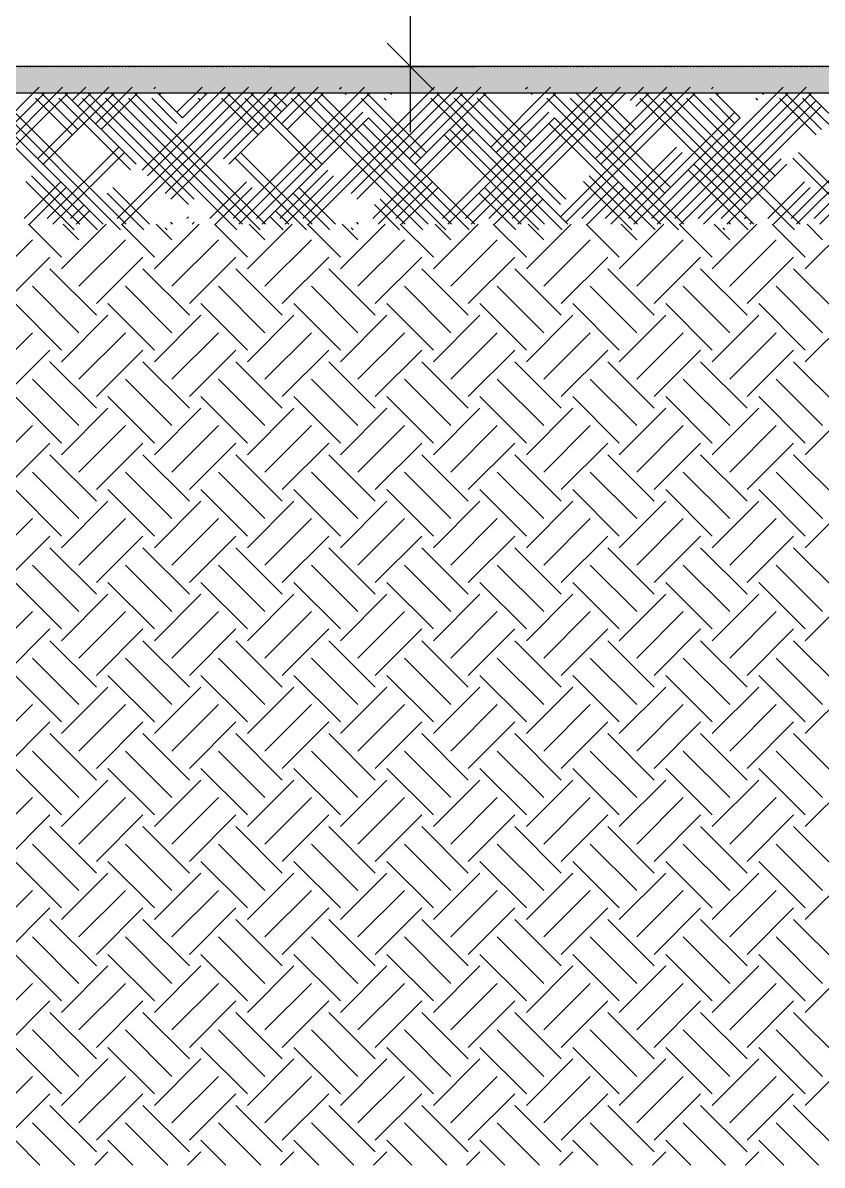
# Model space of a CAD drawing. Extents: x 37185 to 43130, y -8131 to -3926.
# Drawn here: x 39722 to 39823.3, y -7779.8 to -7635 of the extents above; entities that cross this region are included whole.
import ezdxf

# ---------------------------------------------------------------- set-up
doc = ezdxf.new("R2010")
doc.units = 0
doc.header["$MEASUREMENT"] = 0
doc.linetypes.add('ESTILO_TQS_0002', pattern=[0.4, 0.1, -0.3])
for name, color, linetype in [('36', 253, 'CONTINUOUS'), ('47', 15, 'CONTINUOUS'), ('67', 7, 'CONTINUOUS'), ('75', 9, 'CONTINUOUS'), ('96', 252, 'CONTINUOUS')]:
    doc.layers.add(name, color=color, linetype=linetype)

msp = doc.modelspace()

# ---------------------------------------------------------------- linework, layer by layer
at = {"layer": '36', "linetype": 'Continuous'}
for p, q in [((39707.4, -7659.79), (39724.06, -7643.13)), ((39708.11, -7660.5), (39724.77, -7643.84)), ((39710.35, -7659.79), (39727.01, -7643.13)), ((39711.05, -7660.5), (39727.72, -7643.84)), ((39735.08, -7660.5), (39718.42, -7643.84)), ((39723.83, -7652.2), (39732.9, -7643.13)), ((39728.96, -7648.49), (39724.31, -7643.84)), ((39724.54, -7652.91), (39733.61, -7643.84)), ((39736.33, -7652.91), (39727.26, -7643.84)), ((39728.25, -7644.83), (39729.96, -7643.13)), ((39728.96, -7645.54), (39730.66, -7643.84)), ((39743.69, -7657.33), (39730.2, -7643.84)), ((39731.2, -7647.78), (39735.85, -7643.13)), ((39731.91, -7648.49), (39736.56, -7643.84)), ((39749.81, -7660.5), (39733.15, -7643.84)), ((39733.92, -7659.79), (39750.58, -7643.13)), ((39734.62, -7660.5), (39751.29, -7643.84)), ((39752.76, -7660.5), (39736.1, -7643.84)), ((39737.09, -7653.67), (39747.63, -7643.13)), ((39737.8, -7654.38), (39748.34, -7643.84)), ((39738.57, -7643.36), (39738.8, -7643.13)), ((39742.22, -7647.01), (39739.04, -7643.84)), ((39739.27, -7644.07), (39739.5, -7643.84)), ((39740.04, -7656.62), (39753.53, -7643.13)), ((39740.75, -7657.33), (39754.23, -7643.84)), ((39741.51, -7646.31), (39744.69, -7643.13)), ((39742.22, -7647.01), (39745.4, -7643.84)), ((39745.16, -7644.07), (39744.93, -7643.84)), ((39747.4, -7652.2), (39756.47, -7643.13)), ((39752.53, -7648.49), (39747.88, -7643.84)), ((39748.11, -7652.91), (39757.18, -7643.84)), ((39748.65, -7659.79), (39765.31, -7643.13)), ((39749.36, -7660.5), (39766.02, -7643.84)), ((39759.9, -7652.91), (39750.83, -7643.84)), ((39755.48, -7645.54), (39753.77, -7643.84)), ((39754.77, -7647.78), (39759.42, -7643.13)), ((39755.48, -7648.49), (39760.13, -7643.84)), ((39773.38, -7660.5), (39756.72, -7643.84)), ((39757.49, -7659.79), (39774.15, -7643.13)), ((39758.19, -7660.5), (39774.86, -7643.84)), ((39776.33, -7660.5), (39759.67, -7643.84)), ((39762.14, -7643.36), (39762.37, -7643.13)), ((39762.84, -7644.07), (39763.07, -7643.84)), ((39763.61, -7656.62), (39777.1, -7643.13)), ((39764.32, -7657.33), (39777.8, -7643.84)), ((39773.15, -7651.43), (39765.56, -7643.84)), ((39768.74, -7644.07), (39768.5, -7643.84)), ((39770.97, -7652.2), (39780.04, -7643.13)), ((39771.68, -7652.91), (39780.75, -7643.84)), ((39791.06, -7660.5), (39774.4, -7643.84)), ((39790.83, -7657.33), (39777.34, -7643.84)), ((39778.11, -7659.79), (39794.78, -7643.13)), ((39778.82, -7660.5), (39795.48, -7643.84)), ((39786.41, -7649.96), (39780.29, -7643.84)), ((39781.06, -7659.79), (39797.72, -7643.13)), ((39781.29, -7650.73), (39788.88, -7643.13)), ((39781.76, -7660.5), (39798.43, -7643.84)), ((39781.99, -7651.43), (39789.59, -7643.84)), ((39785.71, -7643.36), (39785.94, -7643.13)), ((39786.41, -7644.07), (39786.64, -7643.84)), ((39805.79, -7660.5), (39789.13, -7643.84)), ((39790.13, -7659.57), (39806.56, -7643.13)), ((39790.83, -7660.27), (39807.27, -7643.84)), ((39804.09, -7655.85), (39792.07, -7643.84)), ((39794.54, -7652.2), (39803.61, -7643.13)), ((39799.67, -7648.49), (39795.02, -7643.84)), ((39795.25, -7652.91), (39804.32, -7643.84)), ((39798.96, -7644.83), (39800.67, -7643.13)), ((39799.67, -7645.54), (39801.37, -7643.84)), ((39814.4, -7657.33), (39800.91, -7643.84)), ((39801.68, -7659.79), (39818.35, -7643.13)), ((39802.39, -7660.5), (39819.05, -7643.84)), ((39820.52, -7660.5), (39803.86, -7643.84)), ((39804.63, -7659.79), (39821.29, -7643.13)), ((39805.34, -7660.5), (39822, -7643.84)), ((39817.35, -7654.38), (39806.81, -7643.84)), ((39809.28, -7643.36), (39809.51, -7643.13)), ((39812.93, -7647.01), (39809.75, -7643.84)), ((39809.98, -7644.07), (39810.21, -7643.84)), ((39815.88, -7644.07), (39815.65, -7643.84)), ((39823.24, -7648.49), (39818.59, -7643.84)), ((39819.36, -7659.79), (39836.02, -7643.13)), ((39820.07, -7660.5), (39836.73, -7643.84)), ((39830.61, -7652.91), (39821.54, -7643.84)), ((39734.37, -7661.21), (39717.71, -7644.54)), ((39728.25, -7649.19), (39723.6, -7644.54)), ((39735.62, -7653.61), (39726.55, -7644.54)), ((39742.98, -7658.03), (39729.5, -7644.54)), ((39749.11, -7661.21), (39732.44, -7644.54)), ((39752.05, -7661.21), (39735.39, -7644.54)), ((39741.51, -7647.72), (39738.33, -7644.54)), ((39744.46, -7644.78), (39744.23, -7644.54)), ((39751.82, -7649.19), (39747.17, -7644.54)), ((39759.19, -7653.61), (39750.12, -7644.54)), ((39754.77, -7646.25), (39753.07, -7644.54)), ((39772.68, -7661.21), (39756.01, -7644.54)), ((39775.62, -7661.21), (39758.96, -7644.54)), ((39772.45, -7652.14), (39764.85, -7644.54)), ((39768.03, -7644.78), (39767.8, -7644.54)), ((39790.35, -7661.21), (39773.69, -7644.54)), ((39790.13, -7658.03), (39776.64, -7644.54)), ((39785.71, -7650.67), (39779.58, -7644.54)), ((39805.08, -7661.21), (39788.42, -7644.54)), ((39803.38, -7656.56), (39791.37, -7644.54)), ((39798.96, -7649.19), (39794.31, -7644.54)), ((39813.7, -7658.03), (39800.21, -7644.54)), ((39819.82, -7661.21), (39803.15, -7644.54)), ((39816.64, -7655.09), (39806.1, -7644.54)), ((39807.57, -7659.79), (39822.53, -7644.83)), ((39808.28, -7660.5), (39823.24, -7645.54)), ((39812.22, -7647.72), (39809.05, -7644.54)), ((39815.17, -7644.78), (39814.94, -7644.54)), ((39822.53, -7649.19), (39817.88, -7644.54)), ((39829.9, -7653.61), (39820.83, -7644.54)), ((39732.14, -7660.5), (39718.65, -7647.01)), ((39751.59, -7659.79), (39765.08, -7646.31)), ((39752.3, -7660.5), (39765.79, -7647.01)), ((39779.28, -7660.5), (39765.79, -7647.01)), ((39775.17, -7659.79), (39788.65, -7646.31)), ((39775.87, -7660.5), (39789.36, -7647.01)), ((39802.85, -7660.5), (39789.36, -7647.01)), ((39798.74, -7659.79), (39812.22, -7646.31)), ((39799.44, -7660.5), (39812.93, -7647.01)), ((39822.31, -7659.79), (39835.79, -7646.31)), ((39823.01, -7660.5), (39836.5, -7647.01)), ((39731.43, -7661.21), (39717.94, -7647.72)), ((39778.57, -7661.21), (39765.08, -7647.72)), ((39766.33, -7659.79), (39778.34, -7647.78)), ((39802.14, -7661.21), (39788.65, -7647.72)), ((39767.03, -7660.5), (39779.05, -7648.49)), ((39787.41, -7661.21), (39775.39, -7649.19)), ((39788.11, -7660.5), (39776.1, -7648.49)), ((39725.08, -7659.79), (39734.15, -7650.73)), ((39795.79, -7659.79), (39804.86, -7650.73)), ((39725.79, -7660.5), (39734.85, -7651.43)), ((39757.94, -7661.21), (39748.88, -7652.14)), ((39758.65, -7660.5), (39749.58, -7651.43)), ((39796.5, -7660.5), (39805.56, -7651.43)), ((39810.52, -7659.79), (39818.11, -7652.2)), ((39828.66, -7661.21), (39819.59, -7652.14)), ((39829.36, -7660.5), (39820.3, -7651.43)), ((39754.54, -7659.79), (39760.66, -7653.67)), ((39813.92, -7661.21), (39806.33, -7653.61)), ((39814.63, -7660.5), (39807.04, -7652.91)), ((39811.23, -7660.5), (39818.82, -7652.91)), ((39722.13, -7659.79), (39726.78, -7655.15)), ((39728.48, -7661.21), (39722.36, -7655.09)), ((39729.19, -7660.5), (39723.07, -7654.38)), ((39745.7, -7659.79), (39750.35, -7655.15)), ((39755.25, -7660.5), (39761.37, -7654.38)), ((39769.27, -7659.79), (39773.92, -7655.15)), ((39792.84, -7659.79), (39797.49, -7655.15)), ((39799.19, -7661.21), (39793.07, -7655.09)), ((39799.9, -7660.5), (39793.78, -7654.38)), ((39816.41, -7659.79), (39821.06, -7655.15)), ((39722.84, -7660.5), (39727.49, -7655.85)), ((39737.32, -7661.21), (39732.67, -7656.56)), ((39738.03, -7660.5), (39733.38, -7655.85)), ((39746.41, -7660.5), (39751.06, -7655.85)), ((39760.89, -7661.21), (39756.24, -7656.56)), ((39761.6, -7660.5), (39756.95, -7655.85)), ((39769.98, -7660.5), (39774.63, -7655.85)), ((39784.46, -7661.21), (39779.81, -7656.56)), ((39785.17, -7660.5), (39780.52, -7655.85)), ((39784, -7659.79), (39787.18, -7656.62)), ((39793.55, -7660.5), (39798.2, -7655.85)), ((39817.12, -7660.5), (39821.77, -7655.85)), ((39728.02, -7659.79), (39729.73, -7658.09)), ((39769.73, -7661.21), (39766.55, -7658.03)), ((39770.44, -7660.5), (39767.26, -7657.33)), ((39784.71, -7660.5), (39787.89, -7657.33)), ((39728.73, -7660.5), (39730.43, -7658.8)), ((39742.76, -7659.79), (39742.98, -7659.57)), ((39755, -7661.21), (39753.3, -7659.51)), ((39755.71, -7660.5), (39754, -7658.8)), ((39813.47, -7659.79), (39813.7, -7659.57)), ((39723.3, -7660.5), (39723.3, -7660.5)), ((39723.3, -7660.5), (39723.3, -7660.5)), ((39726.24, -7660.5), (39726.24, -7660.5)), ((39726.24, -7660.5), (39726.24, -7660.5)), ((39731.68, -7660.5), (39731.68, -7660.5)), ((39731.68, -7660.5), (39731.68, -7660.5)), ((39737.57, -7660.5), (39737.57, -7660.5)), ((39737.57, -7660.5), (39737.57, -7660.5)), ((39740.27, -7661.21), (39740.04, -7660.98)), ((39740.52, -7660.5), (39740.52, -7660.5)), ((39740.52, -7660.5), (39740.52, -7660.5)), ((39740.97, -7660.5), (39740.75, -7660.27)), ((39743.46, -7660.5), (39743.69, -7660.27)), ((39743.92, -7660.5), (39743.92, -7660.5)), ((39743.92, -7660.5), (39743.92, -7660.5)), ((39746.87, -7660.5), (39746.87, -7660.5)), ((39746.87, -7660.5), (39746.87, -7660.5)), ((39761.14, -7660.5), (39761.14, -7660.5)), ((39761.14, -7660.5), (39761.14, -7660.5)), ((39763.84, -7661.21), (39763.61, -7660.98)), ((39764.09, -7660.5), (39764.09, -7660.5)), ((39764.09, -7660.5), (39764.09, -7660.5)), ((39764.54, -7660.5), (39764.32, -7660.27)), ((39767.49, -7660.5), (39767.49, -7660.5)), ((39767.49, -7660.5), (39767.49, -7660.5)), ((39772.93, -7660.5), (39772.93, -7660.5)), ((39772.93, -7660.5), (39772.93, -7660.5)), ((39782.22, -7660.5), (39782.22, -7660.5)), ((39782.22, -7660.5), (39782.22, -7660.5)), ((39787.66, -7660.5), (39787.66, -7660.5)), ((39787.66, -7660.5), (39787.66, -7660.5)), ((39790.6, -7660.5), (39790.6, -7660.5)), ((39790.6, -7660.5), (39790.6, -7660.5)), ((39794.01, -7660.5), (39794.01, -7660.5)), ((39794.01, -7660.5), (39794.01, -7660.5)), ((39796.95, -7660.5), (39796.95, -7660.5)), ((39796.95, -7660.5), (39796.95, -7660.5)), ((39808.74, -7660.5), (39808.74, -7660.5)), ((39808.74, -7660.5), (39808.74, -7660.5)), ((39810.98, -7661.21), (39810.75, -7660.98)), ((39811.68, -7660.5), (39811.46, -7660.27)), ((39814.17, -7660.5), (39814.4, -7660.27)), ((39817.58, -7660.5), (39817.58, -7660.5)), ((39817.58, -7660.5), (39817.58, -7660.5))]:
    msp.add_line(p, q, dxfattribs=at)
at = {"layer": '47', "linetype": 'Continuous'}
for p, q in [((39726.88, -7664.69), (39722.69, -7660.5)), ((39726.88, -7666.17), (39732.54, -7660.5)), ((39729.09, -7662.48), (39727.11, -7660.5)), ((39738.67, -7664.69), (39734.48, -7660.5)), ((39738.67, -7666.17), (39744.33, -7660.5)), ((39740.88, -7662.48), (39738.9, -7660.5)), ((39750.45, -7664.69), (39746.26, -7660.5)), ((39750.45, -7666.17), (39756.11, -7660.5)), ((39752.66, -7662.48), (39750.68, -7660.5)), ((39762.24, -7664.69), (39758.05, -7660.5)), ((39762.24, -7666.17), (39767.9, -7660.5)), ((39764.45, -7662.48), (39762.47, -7660.5)), ((39774.02, -7664.69), (39769.83, -7660.5)), ((39774.02, -7666.17), (39779.68, -7660.5)), ((39776.23, -7662.48), (39774.25, -7660.5)), ((39785.81, -7664.69), (39781.62, -7660.5)), ((39785.81, -7666.17), (39791.47, -7660.5)), ((39788.02, -7662.48), (39786.04, -7660.5)), ((39797.59, -7664.69), (39793.4, -7660.5)), ((39797.59, -7666.17), (39803.25, -7660.5)), ((39799.8, -7662.48), (39797.82, -7660.5)), ((39809.38, -7664.69), (39805.19, -7660.5)), ((39809.38, -7666.17), (39815.04, -7660.5)), ((39811.59, -7662.48), (39809.61, -7660.5)), ((39821.16, -7664.69), (39816.97, -7660.5)), ((39821.16, -7666.17), (39826.82, -7660.5)), ((39823.37, -7662.48), (39821.39, -7660.5)), ((39717.31, -7668.37), (39723.2, -7662.48)), ((39729.09, -7668.37), (39734.98, -7662.48)), ((39740.88, -7668.37), (39746.77, -7662.48)), ((39752.66, -7668.37), (39758.55, -7662.48)), ((39764.45, -7668.37), (39770.34, -7662.48)), ((39776.23, -7668.37), (39782.12, -7662.48)), ((39788.02, -7668.37), (39793.91, -7662.48)), ((39799.8, -7668.37), (39805.69, -7662.48)), ((39811.59, -7668.37), (39817.48, -7662.48)), ((39719.52, -7670.58), (39725.41, -7664.69)), ((39731.3, -7670.58), (39737.19, -7664.69)), ((39743.09, -7670.58), (39748.98, -7664.69)), ((39754.87, -7670.58), (39760.76, -7664.69)), ((39766.66, -7670.58), (39772.55, -7664.69)), ((39778.44, -7670.58), (39784.33, -7664.69)), ((39790.23, -7670.58), (39796.12, -7664.69)), ((39802.01, -7670.58), (39807.9, -7664.69)), ((39813.8, -7670.58), (39819.69, -7664.69)), ((39731.3, -7672.06), (39725.41, -7666.17)), ((39743.09, -7672.06), (39737.19, -7666.17)), ((39754.87, -7672.06), (39748.98, -7666.17)), ((39766.66, -7672.06), (39760.76, -7666.17)), ((39778.44, -7672.06), (39772.55, -7666.17)), ((39790.23, -7672.06), (39784.33, -7666.17)), ((39802.01, -7672.06), (39796.12, -7666.17)), ((39813.8, -7672.06), (39807.9, -7666.17)), ((39825.58, -7672.06), (39819.69, -7666.17)), ((39729.09, -7674.27), (39723.2, -7668.37)), ((39740.88, -7674.27), (39734.98, -7668.37)), ((39752.66, -7674.27), (39746.77, -7668.37)), ((39764.45, -7674.27), (39758.55, -7668.37)), ((39776.23, -7674.27), (39770.34, -7668.37)), ((39788.02, -7674.27), (39782.12, -7668.37)), ((39799.8, -7674.27), (39793.91, -7668.37)), ((39811.59, -7674.27), (39805.69, -7668.37)), ((39823.37, -7674.27), (39817.48, -7668.37)), ((39726.88, -7676.48), (39720.99, -7670.58)), ((39738.67, -7676.48), (39732.77, -7670.58)), ((39750.45, -7676.48), (39744.56, -7670.58)), ((39762.24, -7676.48), (39756.34, -7670.58)), ((39774.02, -7676.48), (39768.13, -7670.58)), ((39785.81, -7676.48), (39779.91, -7670.58)), ((39797.59, -7676.48), (39791.7, -7670.58)), ((39809.38, -7676.48), (39803.48, -7670.58)), ((39821.16, -7676.48), (39815.27, -7670.58)), ((39726.88, -7677.95), (39732.77, -7672.06)), ((39738.67, -7677.95), (39744.56, -7672.06)), ((39750.45, -7677.95), (39756.34, -7672.06)), ((39762.24, -7677.95), (39768.13, -7672.06)), ((39774.02, -7677.95), (39779.91, -7672.06)), ((39785.81, -7677.95), (39791.7, -7672.06)), ((39797.59, -7677.95), (39803.48, -7672.06)), ((39809.38, -7677.95), (39815.27, -7672.06)), ((39821.16, -7677.95), (39827.05, -7672.06)), ((39717.31, -7680.16), (39723.2, -7674.27)), ((39729.09, -7680.16), (39734.98, -7674.27)), ((39740.88, -7680.16), (39746.77, -7674.27)), ((39752.66, -7680.16), (39758.55, -7674.27)), ((39764.45, -7680.16), (39770.34, -7674.27)), ((39776.23, -7680.16), (39782.12, -7674.27)), ((39788.02, -7680.16), (39793.91, -7674.27)), ((39799.8, -7680.16), (39805.69, -7674.27)), ((39811.59, -7680.16), (39817.48, -7674.27)), ((39719.52, -7682.37), (39725.41, -7676.48)), ((39731.3, -7682.37), (39737.19, -7676.48)), ((39743.09, -7682.37), (39748.98, -7676.48)), ((39754.87, -7682.37), (39760.76, -7676.48)), ((39766.66, -7682.37), (39772.55, -7676.48)), ((39778.44, -7682.37), (39784.33, -7676.48)), ((39790.23, -7682.37), (39796.12, -7676.48)), ((39802.01, -7682.37), (39807.9, -7676.48)), ((39813.8, -7682.37), (39819.69, -7676.48)), ((39731.3, -7683.84), (39725.41, -7677.95)), ((39743.09, -7683.84), (39737.19, -7677.95)), ((39754.87, -7683.84), (39748.98, -7677.95)), ((39766.66, -7683.84), (39760.76, -7677.95)), ((39778.44, -7683.84), (39772.55, -7677.95)), ((39790.23, -7683.84), (39784.33, -7677.95)), ((39802.01, -7683.84), (39796.12, -7677.95)), ((39813.8, -7683.84), (39807.9, -7677.95)), ((39825.58, -7683.84), (39819.69, -7677.95)), ((39729.09, -7686.05), (39723.2, -7680.16)), ((39740.88, -7686.05), (39734.98, -7680.16)), ((39752.66, -7686.05), (39746.77, -7680.16)), ((39764.45, -7686.05), (39758.55, -7680.16)), ((39776.23, -7686.05), (39770.34, -7680.16)), ((39788.02, -7686.05), (39782.12, -7680.16)), ((39799.8, -7686.05), (39793.91, -7680.16)), ((39811.59, -7686.05), (39805.69, -7680.16)), ((39823.37, -7686.05), (39817.48, -7680.16)), ((39726.88, -7688.26), (39720.99, -7682.37)), ((39738.67, -7688.26), (39732.77, -7682.37)), ((39750.45, -7688.26), (39744.56, -7682.37)), ((39762.24, -7688.26), (39756.34, -7682.37)), ((39774.02, -7688.26), (39768.13, -7682.37)), ((39785.81, -7688.26), (39779.91, -7682.37)), ((39797.59, -7688.26), (39791.7, -7682.37)), ((39809.38, -7688.26), (39803.48, -7682.37)), ((39821.16, -7688.26), (39815.27, -7682.37)), ((39726.88, -7689.74), (39732.77, -7683.84)), ((39738.67, -7689.74), (39744.56, -7683.84)), ((39750.45, -7689.74), (39756.34, -7683.84)), ((39762.24, -7689.74), (39768.13, -7683.84)), ((39774.02, -7689.74), (39779.91, -7683.84)), ((39785.81, -7689.74), (39791.7, -7683.84)), ((39797.59, -7689.74), (39803.48, -7683.84)), ((39809.38, -7689.74), (39815.27, -7683.84)), ((39821.16, -7689.74), (39827.05, -7683.84)), ((39717.31, -7691.94), (39723.2, -7686.05)), ((39729.09, -7691.94), (39734.98, -7686.05)), ((39740.88, -7691.94), (39746.77, -7686.05)), ((39752.66, -7691.94), (39758.55, -7686.05)), ((39764.45, -7691.94), (39770.34, -7686.05)), ((39776.23, -7691.94), (39782.12, -7686.05)), ((39788.02, -7691.94), (39793.91, -7686.05)), ((39799.8, -7691.94), (39805.69, -7686.05)), ((39811.59, -7691.94), (39817.48, -7686.05)), ((39719.52, -7694.15), (39725.41, -7688.26)), ((39731.3, -7694.15), (39737.19, -7688.26)), ((39743.09, -7694.15), (39748.98, -7688.26)), ((39754.87, -7694.15), (39760.76, -7688.26)), ((39766.66, -7694.15), (39772.55, -7688.26)), ((39778.44, -7694.15), (39784.33, -7688.26)), ((39790.23, -7694.15), (39796.12, -7688.26)), ((39802.01, -7694.15), (39807.9, -7688.26)), ((39813.8, -7694.15), (39819.69, -7688.26)), ((39731.3, -7695.63), (39725.41, -7689.74)), ((39743.09, -7695.63), (39737.19, -7689.74)), ((39754.87, -7695.63), (39748.98, -7689.74)), ((39766.66, -7695.63), (39760.76, -7689.74)), ((39778.44, -7695.63), (39772.55, -7689.74)), ((39790.23, -7695.63), (39784.33, -7689.74)), ((39802.01, -7695.63), (39796.12, -7689.74)), ((39813.8, -7695.63), (39807.9, -7689.74)), ((39825.58, -7695.63), (39819.69, -7689.74)), ((39729.09, -7697.84), (39723.2, -7691.94)), ((39740.88, -7697.84), (39734.98, -7691.94)), ((39752.66, -7697.84), (39746.77, -7691.94)), ((39764.45, -7697.84), (39758.55, -7691.94)), ((39776.23, -7697.84), (39770.34, -7691.94)), ((39788.02, -7697.84), (39782.12, -7691.94)), ((39799.8, -7697.84), (39793.91, -7691.94)), ((39811.59, -7697.84), (39805.69, -7691.94)), ((39823.37, -7697.84), (39817.48, -7691.94)), ((39726.88, -7700.05), (39720.99, -7694.15)), ((39738.67, -7700.05), (39732.77, -7694.15)), ((39750.45, -7700.05), (39744.56, -7694.15)), ((39762.24, -7700.05), (39756.34, -7694.15)), ((39774.02, -7700.05), (39768.13, -7694.15)), ((39785.81, -7700.05), (39779.91, -7694.15)), ((39797.59, -7700.05), (39791.7, -7694.15)), ((39809.38, -7700.05), (39803.48, -7694.15)), ((39821.16, -7700.05), (39815.27, -7694.15)), ((39726.88, -7701.52), (39732.77, -7695.63)), ((39738.67, -7701.52), (39744.56, -7695.63)), ((39750.45, -7701.52), (39756.34, -7695.63)), ((39762.24, -7701.52), (39768.13, -7695.63)), ((39774.02, -7701.52), (39779.91, -7695.63)), ((39785.81, -7701.52), (39791.7, -7695.63)), ((39797.59, -7701.52), (39803.48, -7695.63)), ((39809.38, -7701.52), (39815.27, -7695.63)), ((39821.16, -7701.52), (39827.05, -7695.63)), ((39717.31, -7703.73), (39723.2, -7697.84)), ((39729.09, -7703.73), (39734.98, -7697.84)), ((39740.88, -7703.73), (39746.77, -7697.84)), ((39752.66, -7703.73), (39758.55, -7697.84)), ((39764.45, -7703.73), (39770.34, -7697.84)), ((39776.23, -7703.73), (39782.12, -7697.84)), ((39788.02, -7703.73), (39793.91, -7697.84)), ((39799.8, -7703.73), (39805.69, -7697.84)), ((39811.59, -7703.73), (39817.48, -7697.84)), ((39719.52, -7705.94), (39725.41, -7700.05)), ((39731.3, -7705.94), (39737.19, -7700.05)), ((39743.09, -7705.94), (39748.98, -7700.05)), ((39754.87, -7705.94), (39760.76, -7700.05)), ((39766.66, -7705.94), (39772.55, -7700.05)), ((39778.44, -7705.94), (39784.33, -7700.05)), ((39790.23, -7705.94), (39796.12, -7700.05)), ((39802.01, -7705.94), (39807.9, -7700.05)), ((39813.8, -7705.94), (39819.69, -7700.05)), ((39731.3, -7707.41), (39725.41, -7701.52)), ((39743.09, -7707.41), (39737.19, -7701.52)), ((39754.87, -7707.41), (39748.98, -7701.52)), ((39766.66, -7707.41), (39760.76, -7701.52)), ((39778.44, -7707.41), (39772.55, -7701.52)), ((39790.23, -7707.41), (39784.33, -7701.52)), ((39802.01, -7707.41), (39796.12, -7701.52)), ((39813.8, -7707.41), (39807.9, -7701.52)), ((39825.58, -7707.41), (39819.69, -7701.52)), ((39729.09, -7709.62), (39723.2, -7703.73)), ((39740.88, -7709.62), (39734.98, -7703.73)), ((39752.66, -7709.62), (39746.77, -7703.73)), ((39764.45, -7709.62), (39758.55, -7703.73)), ((39776.23, -7709.62), (39770.34, -7703.73)), ((39788.02, -7709.62), (39782.12, -7703.73)), ((39799.8, -7709.62), (39793.91, -7703.73)), ((39811.59, -7709.62), (39805.69, -7703.73)), ((39823.37, -7709.62), (39817.48, -7703.73)), ((39726.88, -7711.83), (39720.99, -7705.94)), ((39738.67, -7711.83), (39732.77, -7705.94)), ((39750.45, -7711.83), (39744.56, -7705.94)), ((39762.24, -7711.83), (39756.34, -7705.94)), ((39774.02, -7711.83), (39768.13, -7705.94)), ((39785.81, -7711.83), (39779.91, -7705.94)), ((39797.59, -7711.83), (39791.7, -7705.94)), ((39809.38, -7711.83), (39803.48, -7705.94)), ((39821.16, -7711.83), (39815.27, -7705.94)), ((39726.88, -7713.31), (39732.77, -7707.41)), ((39738.67, -7713.31), (39744.56, -7707.41)), ((39750.45, -7713.31), (39756.34, -7707.41)), ((39762.24, -7713.31), (39768.13, -7707.41)), ((39774.02, -7713.31), (39779.91, -7707.41)), ((39785.81, -7713.31), (39791.7, -7707.41)), ((39797.59, -7713.31), (39803.48, -7707.41)), ((39809.38, -7713.31), (39815.27, -7707.41)), ((39821.16, -7713.31), (39827.05, -7707.41)), ((39717.31, -7715.52), (39723.2, -7709.62)), ((39729.09, -7715.52), (39734.98, -7709.62)), ((39740.88, -7715.52), (39746.77, -7709.62)), ((39752.66, -7715.52), (39758.55, -7709.62)), ((39764.45, -7715.52), (39770.34, -7709.62)), ((39776.23, -7715.52), (39782.12, -7709.62)), ((39788.02, -7715.52), (39793.91, -7709.62)), ((39799.8, -7715.52), (39805.69, -7709.62)), ((39811.59, -7715.52), (39817.48, -7709.62)), ((39719.52, -7717.72), (39725.41, -7711.83)), ((39731.3, -7717.72), (39737.19, -7711.83)), ((39743.09, -7717.72), (39748.98, -7711.83)), ((39754.87, -7717.72), (39760.76, -7711.83)), ((39766.66, -7717.72), (39772.55, -7711.83)), ((39778.44, -7717.72), (39784.33, -7711.83)), ((39790.23, -7717.72), (39796.12, -7711.83)), ((39802.01, -7717.72), (39807.9, -7711.83)), ((39813.8, -7717.72), (39819.69, -7711.83)), ((39731.3, -7719.2), (39725.41, -7713.31)), ((39743.09, -7719.2), (39737.19, -7713.31)), ((39754.87, -7719.2), (39748.98, -7713.31)), ((39766.66, -7719.2), (39760.76, -7713.31)), ((39778.44, -7719.2), (39772.55, -7713.31)), ((39790.23, -7719.2), (39784.33, -7713.31)), ((39802.01, -7719.2), (39796.12, -7713.31)), ((39813.8, -7719.2), (39807.9, -7713.31)), ((39825.58, -7719.2), (39819.69, -7713.31)), ((39729.09, -7721.41), (39723.2, -7715.52)), ((39740.88, -7721.41), (39734.98, -7715.52)), ((39752.66, -7721.41), (39746.77, -7715.52)), ((39764.45, -7721.41), (39758.55, -7715.52)), ((39776.23, -7721.41), (39770.34, -7715.52)), ((39788.02, -7721.41), (39782.12, -7715.52)), ((39799.8, -7721.41), (39793.91, -7715.52)), ((39811.59, -7721.41), (39805.69, -7715.52)), ((39823.37, -7721.41), (39817.48, -7715.52)), ((39726.88, -7723.62), (39720.99, -7717.72)), ((39738.67, -7723.62), (39732.77, -7717.72)), ((39750.45, -7723.62), (39744.56, -7717.72)), ((39762.24, -7723.62), (39756.34, -7717.72)), ((39774.02, -7723.62), (39768.13, -7717.72)), ((39785.81, -7723.62), (39779.91, -7717.72)), ((39797.59, -7723.62), (39791.7, -7717.72)), ((39809.38, -7723.62), (39803.48, -7717.72)), ((39821.16, -7723.62), (39815.27, -7717.72)), ((39726.88, -7725.09), (39732.77, -7719.2)), ((39738.67, -7725.09), (39744.56, -7719.2)), ((39750.45, -7725.09), (39756.34, -7719.2)), ((39762.24, -7725.09), (39768.13, -7719.2)), ((39774.02, -7725.09), (39779.91, -7719.2)), ((39785.81, -7725.09), (39791.7, -7719.2)), ((39797.59, -7725.09), (39803.48, -7719.2)), ((39809.38, -7725.09), (39815.27, -7719.2)), ((39821.16, -7725.09), (39827.05, -7719.2)), ((39717.31, -7727.3), (39723.2, -7721.41)), ((39729.09, -7727.3), (39734.98, -7721.41)), ((39740.88, -7727.3), (39746.77, -7721.41)), ((39752.66, -7727.3), (39758.55, -7721.41)), ((39764.45, -7727.3), (39770.34, -7721.41)), ((39776.23, -7727.3), (39782.12, -7721.41)), ((39788.02, -7727.3), (39793.91, -7721.41)), ((39799.8, -7727.3), (39805.69, -7721.41)), ((39811.59, -7727.3), (39817.48, -7721.41)), ((39719.52, -7729.51), (39725.41, -7723.62)), ((39731.3, -7729.51), (39737.19, -7723.62)), ((39743.09, -7729.51), (39748.98, -7723.62)), ((39754.87, -7729.51), (39760.76, -7723.62)), ((39766.66, -7729.51), (39772.55, -7723.62)), ((39778.44, -7729.51), (39784.33, -7723.62)), ((39790.23, -7729.51), (39796.12, -7723.62)), ((39802.01, -7729.51), (39807.9, -7723.62)), ((39813.8, -7729.51), (39819.69, -7723.62)), ((39731.3, -7730.98), (39725.41, -7725.09)), ((39743.09, -7730.98), (39737.19, -7725.09)), ((39754.87, -7730.98), (39748.98, -7725.09)), ((39766.66, -7730.98), (39760.76, -7725.09)), ((39778.44, -7730.98), (39772.55, -7725.09)), ((39790.23, -7730.98), (39784.33, -7725.09)), ((39802.01, -7730.98), (39796.12, -7725.09)), ((39813.8, -7730.98), (39807.9, -7725.09)), ((39825.58, -7730.98), (39819.69, -7725.09)), ((39729.09, -7733.19), (39723.2, -7727.3)), ((39740.88, -7733.19), (39734.98, -7727.3)), ((39752.66, -7733.19), (39746.77, -7727.3)), ((39764.45, -7733.19), (39758.55, -7727.3)), ((39776.23, -7733.19), (39770.34, -7727.3)), ((39788.02, -7733.19), (39782.12, -7727.3)), ((39799.8, -7733.19), (39793.91, -7727.3)), ((39811.59, -7733.19), (39805.69, -7727.3)), ((39823.37, -7733.19), (39817.48, -7727.3)), ((39726.88, -7735.4), (39720.99, -7729.51)), ((39738.67, -7735.4), (39732.77, -7729.51)), ((39750.45, -7735.4), (39744.56, -7729.51)), ((39762.24, -7735.4), (39756.34, -7729.51)), ((39774.02, -7735.4), (39768.13, -7729.51)), ((39785.81, -7735.4), (39779.91, -7729.51)), ((39797.59, -7735.4), (39791.7, -7729.51)), ((39809.38, -7735.4), (39803.48, -7729.51)), ((39821.16, -7735.4), (39815.27, -7729.51)), ((39726.88, -7736.88), (39732.77, -7730.98)), ((39738.67, -7736.88), (39744.56, -7730.98)), ((39750.45, -7736.88), (39756.34, -7730.98)), ((39762.24, -7736.88), (39768.13, -7730.98)), ((39774.02, -7736.88), (39779.91, -7730.98)), ((39785.81, -7736.88), (39791.7, -7730.98)), ((39797.59, -7736.88), (39803.48, -7730.98)), ((39809.38, -7736.88), (39815.27, -7730.98)), ((39821.16, -7736.88), (39827.05, -7730.98)), ((39717.31, -7739.09), (39723.2, -7733.19)), ((39729.09, -7739.09), (39734.98, -7733.19)), ((39740.88, -7739.09), (39746.77, -7733.19)), ((39752.66, -7739.09), (39758.55, -7733.19)), ((39764.45, -7739.09), (39770.34, -7733.19)), ((39776.23, -7739.09), (39782.12, -7733.19)), ((39788.02, -7739.09), (39793.91, -7733.19)), ((39799.8, -7739.09), (39805.69, -7733.19)), ((39811.59, -7739.09), (39817.48, -7733.19)), ((39719.52, -7741.3), (39725.41, -7735.4)), ((39731.3, -7741.3), (39737.19, -7735.4)), ((39743.09, -7741.3), (39748.98, -7735.4)), ((39754.87, -7741.3), (39760.76, -7735.4)), ((39766.66, -7741.3), (39772.55, -7735.4)), ((39778.44, -7741.3), (39784.33, -7735.4)), ((39790.23, -7741.3), (39796.12, -7735.4)), ((39802.01, -7741.3), (39807.9, -7735.4)), ((39813.8, -7741.3), (39819.69, -7735.4)), ((39731.3, -7742.77), (39725.41, -7736.88)), ((39743.09, -7742.77), (39737.19, -7736.88)), ((39754.87, -7742.77), (39748.98, -7736.88)), ((39766.66, -7742.77), (39760.76, -7736.88)), ((39778.44, -7742.77), (39772.55, -7736.88)), ((39790.23, -7742.77), (39784.33, -7736.88)), ((39802.01, -7742.77), (39796.12, -7736.88)), ((39813.8, -7742.77), (39807.9, -7736.88)), ((39825.58, -7742.77), (39819.69, -7736.88)), ((39729.09, -7744.98), (39723.2, -7739.09)), ((39740.88, -7744.98), (39734.98, -7739.09)), ((39752.66, -7744.98), (39746.77, -7739.09)), ((39764.45, -7744.98), (39758.55, -7739.09)), ((39776.23, -7744.98), (39770.34, -7739.09)), ((39788.02, -7744.98), (39782.12, -7739.09)), ((39799.8, -7744.98), (39793.91, -7739.09)), ((39811.59, -7744.98), (39805.69, -7739.09)), ((39823.37, -7744.98), (39817.48, -7739.09)), ((39726.88, -7747.19), (39720.99, -7741.3)), ((39738.67, -7747.19), (39732.77, -7741.3)), ((39750.45, -7747.19), (39744.56, -7741.3)), ((39762.24, -7747.19), (39756.34, -7741.3)), ((39774.02, -7747.19), (39768.13, -7741.3)), ((39785.81, -7747.19), (39779.91, -7741.3)), ((39797.59, -7747.19), (39791.7, -7741.3)), ((39809.38, -7747.19), (39803.48, -7741.3)), ((39821.16, -7747.19), (39815.27, -7741.3)), ((39726.88, -7748.66), (39732.77, -7742.77)), ((39738.67, -7748.66), (39744.56, -7742.77)), ((39750.45, -7748.66), (39756.34, -7742.77)), ((39762.24, -7748.66), (39768.13, -7742.77)), ((39774.02, -7748.66), (39779.91, -7742.77)), ((39785.81, -7748.66), (39791.7, -7742.77)), ((39797.59, -7748.66), (39803.48, -7742.77)), ((39809.38, -7748.66), (39815.27, -7742.77)), ((39821.16, -7748.66), (39827.05, -7742.77)), ((39717.31, -7750.87), (39723.2, -7744.98)), ((39729.09, -7750.87), (39734.98, -7744.98)), ((39740.88, -7750.87), (39746.77, -7744.98)), ((39752.66, -7750.87), (39758.55, -7744.98)), ((39764.45, -7750.87), (39770.34, -7744.98)), ((39776.23, -7750.87), (39782.12, -7744.98)), ((39788.02, -7750.87), (39793.91, -7744.98)), ((39799.8, -7750.87), (39805.69, -7744.98)), ((39811.59, -7750.87), (39817.48, -7744.98)), ((39719.52, -7753.08), (39725.41, -7747.19)), ((39731.3, -7753.08), (39737.19, -7747.19)), ((39743.09, -7753.08), (39748.98, -7747.19)), ((39754.87, -7753.08), (39760.76, -7747.19)), ((39766.66, -7753.08), (39772.55, -7747.19)), ((39778.44, -7753.08), (39784.33, -7747.19)), ((39790.23, -7753.08), (39796.12, -7747.19)), ((39802.01, -7753.08), (39807.9, -7747.19)), ((39813.8, -7753.08), (39819.69, -7747.19)), ((39731.3, -7754.55), (39725.41, -7748.66)), ((39743.09, -7754.55), (39737.19, -7748.66)), ((39754.87, -7754.55), (39748.98, -7748.66)), ((39766.66, -7754.55), (39760.76, -7748.66)), ((39778.44, -7754.55), (39772.55, -7748.66)), ((39790.23, -7754.55), (39784.33, -7748.66)), ((39802.01, -7754.55), (39796.12, -7748.66)), ((39813.8, -7754.55), (39807.9, -7748.66)), ((39825.58, -7754.55), (39819.69, -7748.66)), ((39729.09, -7756.76), (39723.2, -7750.87)), ((39740.88, -7756.76), (39734.98, -7750.87)), ((39752.66, -7756.76), (39746.77, -7750.87)), ((39764.45, -7756.76), (39758.55, -7750.87)), ((39776.23, -7756.76), (39770.34, -7750.87)), ((39788.02, -7756.76), (39782.12, -7750.87)), ((39799.8, -7756.76), (39793.91, -7750.87)), ((39811.59, -7756.76), (39805.69, -7750.87)), ((39823.37, -7756.76), (39817.48, -7750.87)), ((39726.88, -7758.97), (39720.99, -7753.08)), ((39738.67, -7758.97), (39732.77, -7753.08)), ((39750.45, -7758.97), (39744.56, -7753.08)), ((39762.24, -7758.97), (39756.34, -7753.08)), ((39774.02, -7758.97), (39768.13, -7753.08)), ((39785.81, -7758.97), (39779.91, -7753.08)), ((39797.59, -7758.97), (39791.7, -7753.08)), ((39809.38, -7758.97), (39803.48, -7753.08)), ((39821.16, -7758.97), (39815.27, -7753.08)), ((39726.88, -7760.45), (39732.77, -7754.55)), ((39738.67, -7760.45), (39744.56, -7754.55)), ((39750.45, -7760.45), (39756.34, -7754.55)), ((39762.24, -7760.45), (39768.13, -7754.55)), ((39774.02, -7760.45), (39779.91, -7754.55)), ((39785.81, -7760.45), (39791.7, -7754.55)), ((39797.59, -7760.45), (39803.48, -7754.55)), ((39809.38, -7760.45), (39815.27, -7754.55)), ((39821.16, -7760.45), (39827.05, -7754.55)), ((39717.31, -7762.66), (39723.2, -7756.76)), ((39729.09, -7762.66), (39734.98, -7756.76)), ((39740.88, -7762.66), (39746.77, -7756.76)), ((39752.66, -7762.66), (39758.55, -7756.76)), ((39764.45, -7762.66), (39770.34, -7756.76)), ((39776.23, -7762.66), (39782.12, -7756.76)), ((39788.02, -7762.66), (39793.91, -7756.76)), ((39799.8, -7762.66), (39805.69, -7756.76)), ((39811.59, -7762.66), (39817.48, -7756.76)), ((39719.52, -7764.87), (39725.41, -7758.97)), ((39731.3, -7764.87), (39737.19, -7758.97)), ((39743.09, -7764.87), (39748.98, -7758.97)), ((39754.87, -7764.87), (39760.76, -7758.97)), ((39766.66, -7764.87), (39772.55, -7758.97)), ((39778.44, -7764.87), (39784.33, -7758.97)), ((39790.23, -7764.87), (39796.12, -7758.97)), ((39802.01, -7764.87), (39807.9, -7758.97)), ((39813.8, -7764.87), (39819.69, -7758.97)), ((39731.3, -7766.34), (39725.41, -7760.45)), ((39743.09, -7766.34), (39737.19, -7760.45)), ((39754.87, -7766.34), (39748.98, -7760.45)), ((39766.66, -7766.34), (39760.76, -7760.45)), ((39778.44, -7766.34), (39772.55, -7760.45)), ((39790.23, -7766.34), (39784.33, -7760.45)), ((39802.01, -7766.34), (39796.12, -7760.45)), ((39813.8, -7766.34), (39807.9, -7760.45)), ((39825.58, -7766.34), (39819.69, -7760.45)), ((39729.09, -7768.55), (39723.2, -7762.66)), ((39740.88, -7768.55), (39734.98, -7762.66)), ((39752.66, -7768.55), (39746.77, -7762.66)), ((39764.45, -7768.55), (39758.55, -7762.66)), ((39776.23, -7768.55), (39770.34, -7762.66)), ((39788.02, -7768.55), (39782.12, -7762.66)), ((39799.8, -7768.55), (39793.91, -7762.66)), ((39811.59, -7768.55), (39805.69, -7762.66)), ((39823.37, -7768.55), (39817.48, -7762.66)), ((39726.88, -7770.76), (39720.99, -7764.87)), ((39738.67, -7770.76), (39732.77, -7764.87)), ((39750.45, -7770.76), (39744.56, -7764.87)), ((39762.24, -7770.76), (39756.34, -7764.87)), ((39774.02, -7770.76), (39768.13, -7764.87)), ((39785.81, -7770.76), (39779.91, -7764.87)), ((39797.59, -7770.76), (39791.7, -7764.87)), ((39809.38, -7770.76), (39803.48, -7764.87)), ((39821.16, -7770.76), (39815.27, -7764.87)), ((39726.88, -7772.23), (39732.77, -7766.34)), ((39738.67, -7772.23), (39744.56, -7766.34)), ((39750.45, -7772.23), (39756.34, -7766.34)), ((39762.24, -7772.23), (39768.13, -7766.34)), ((39774.02, -7772.23), (39779.91, -7766.34)), ((39785.81, -7772.23), (39791.7, -7766.34)), ((39797.59, -7772.23), (39803.48, -7766.34)), ((39809.38, -7772.23), (39815.27, -7766.34)), ((39821.16, -7772.23), (39827.05, -7766.34)), ((39717.31, -7774.44), (39723.2, -7768.55)), ((39729.09, -7774.44), (39734.98, -7768.55)), ((39740.88, -7774.44), (39746.77, -7768.55)), ((39752.66, -7774.44), (39758.55, -7768.55)), ((39764.45, -7774.44), (39770.34, -7768.55)), ((39776.23, -7774.44), (39782.12, -7768.55)), ((39788.02, -7774.44), (39793.91, -7768.55)), ((39799.8, -7774.44), (39805.69, -7768.55)), ((39811.59, -7774.44), (39817.48, -7768.55)), ((39719.52, -7776.65), (39725.41, -7770.76)), ((39731.3, -7776.65), (39737.19, -7770.76)), ((39743.09, -7776.65), (39748.98, -7770.76)), ((39754.87, -7776.65), (39760.76, -7770.76)), ((39766.66, -7776.65), (39772.55, -7770.76)), ((39778.44, -7776.65), (39784.33, -7770.76)), ((39790.23, -7776.65), (39796.12, -7770.76)), ((39802.01, -7776.65), (39807.9, -7770.76)), ((39813.8, -7776.65), (39819.69, -7770.76)), ((39731.3, -7778.12), (39725.41, -7772.23)), ((39743.09, -7778.12), (39737.19, -7772.23)), ((39754.87, -7778.12), (39748.98, -7772.23)), ((39766.66, -7778.12), (39760.76, -7772.23)), ((39778.44, -7778.12), (39772.55, -7772.23)), ((39790.23, -7778.12), (39784.33, -7772.23)), ((39802.01, -7778.12), (39796.12, -7772.23)), ((39813.8, -7778.12), (39807.9, -7772.23)), ((39825.58, -7778.12), (39819.69, -7772.23)), ((39728.57, -7779.81), (39723.2, -7774.44)), ((39740.35, -7779.81), (39734.98, -7774.44)), ((39752.14, -7779.81), (39746.77, -7774.44)), ((39763.92, -7779.81), (39758.55, -7774.44)), ((39775.71, -7779.81), (39770.34, -7774.44)), ((39787.49, -7779.81), (39782.12, -7774.44)), ((39799.28, -7779.81), (39793.91, -7774.44)), ((39811.06, -7779.81), (39805.69, -7774.44)), ((39822.85, -7779.81), (39817.48, -7774.44)), ((39724.15, -7779.81), (39720.99, -7776.65)), ((39735.93, -7779.81), (39732.77, -7776.65)), ((39747.72, -7779.81), (39744.56, -7776.65)), ((39759.5, -7779.81), (39756.34, -7776.65)), ((39771.29, -7779.81), (39768.13, -7776.65)), ((39783.07, -7779.81), (39779.91, -7776.65)), ((39794.86, -7779.81), (39791.7, -7776.65)), ((39806.64, -7779.81), (39803.48, -7776.65)), ((39818.43, -7779.81), (39815.27, -7776.65)), ((39731.09, -7779.81), (39732.77, -7778.12)), ((39742.87, -7779.81), (39744.56, -7778.12)), ((39754.66, -7779.81), (39756.34, -7778.12)), ((39766.44, -7779.81), (39768.13, -7778.12)), ((39778.23, -7779.81), (39779.91, -7778.12)), ((39790.01, -7779.81), (39791.7, -7778.12)), ((39801.8, -7779.81), (39803.48, -7778.12)), ((39813.58, -7779.81), (39815.27, -7778.12)), ((39723.72, -7779.81), (39723.72, -7779.81)), ((39728.14, -7779.81), (39728.14, -7779.81)), ((39732.98, -7779.81), (39732.98, -7779.81)), ((39735.51, -7779.81), (39735.51, -7779.81)), ((39739.93, -7779.81), (39739.93, -7779.81)), ((39744.77, -7779.81), (39744.77, -7779.81)), ((39747.29, -7779.81), (39747.29, -7779.81)), ((39751.71, -7779.81), (39751.71, -7779.81)), ((39756.55, -7779.81), (39756.55, -7779.81)), ((39759.08, -7779.81), (39759.08, -7779.81)), ((39763.5, -7779.81), (39763.5, -7779.81)), ((39768.34, -7779.81), (39768.34, -7779.81)), ((39770.86, -7779.81), (39770.86, -7779.81)), ((39775.28, -7779.81), (39775.28, -7779.81)), ((39780.13, -7779.81), (39780.13, -7779.81)), ((39782.65, -7779.81), (39782.65, -7779.81)), ((39787.07, -7779.81), (39787.07, -7779.81)), ((39791.91, -7779.81), (39791.91, -7779.81)), ((39794.43, -7779.81), (39794.43, -7779.81)), ((39798.85, -7779.81), (39798.85, -7779.81)), ((39803.7, -7779.81), (39803.7, -7779.81)), ((39806.22, -7779.81), (39806.22, -7779.81)), ((39810.64, -7779.81), (39810.64, -7779.81)), ((39815.48, -7779.81), (39815.48, -7779.81)), ((39818, -7779.81), (39818, -7779.81)), ((39822.42, -7779.81), (39822.42, -7779.81))]:
    msp.add_line(p, q, dxfattribs=at)
at = {"layer": '67', "linetype": 'ESTILO_TQS_0002'}
msp.add_line((38396.54, -7640.5), (40376.85, -7640.5), dxfattribs=at)
at = {"layer": '75', "linetype": 'Continuous'}
for p, q in [((39771.1, -7448.17), (39771.1, -7648.84)), ((39768.15, -7637.56), (39774.04, -7643.45)), ((39744.88, -7640.5), (39744.88, -7640.5)), ((39753.21, -7640.5), (39779.43, -7640.5))]:
    msp.add_line(p, q, dxfattribs=at)
at = {"layer": '96', "linetype": 'Continuous'}
msp.add_lwpolyline([(38596.32, -7640.5), (38596.32, -7643.84), (40156.32, -7643.84), (40156.32, -7640.5), (38596.32, -7640.5)], dxfattribs=at)
for points in [[(38596.32, -7640.5), (38596.32, -7643.84), (40156.32, -7643.84)], [(38596.32, -7640.5), (40156.32, -7643.84), (40156.32, -7640.5)], [(38596.32, -7640.5), (40156.32, -7640.5), (38596.32, -7640.5)]]:
    msp.add_solid(points, dxfattribs=at)

doc.saveas('drawing.dxf')
